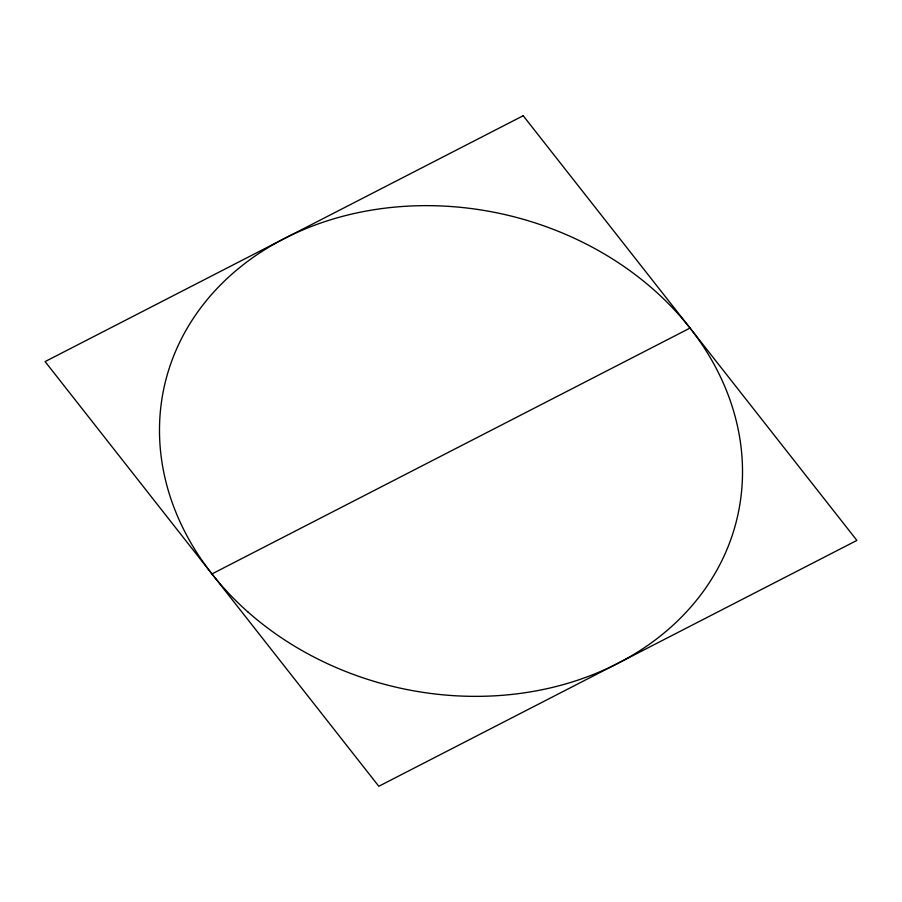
<?xml version="1.0" encoding="UTF-8"?>
<svg xmlns="http://www.w3.org/2000/svg" width="902" height="902" viewBox="0 0 902 902"><rect width="100%" height="100%" fill="white"/><g stroke="black" fill="none" stroke-linecap="round" stroke-linejoin="round"><path stroke-width="1.35" d="M211.959 573.931L690.041 328.069M523.194 115.727L45.1 361.589L378.806 786.273L856.9 540.411L523.194 115.727M247.847 611.894A293.905 242.503 13 0 0 733.642 530.974A293.905 242.503 13 0 0 371.511 210.132A293.905 242.503 13 0 0 247.847 611.894"/></g></svg>
